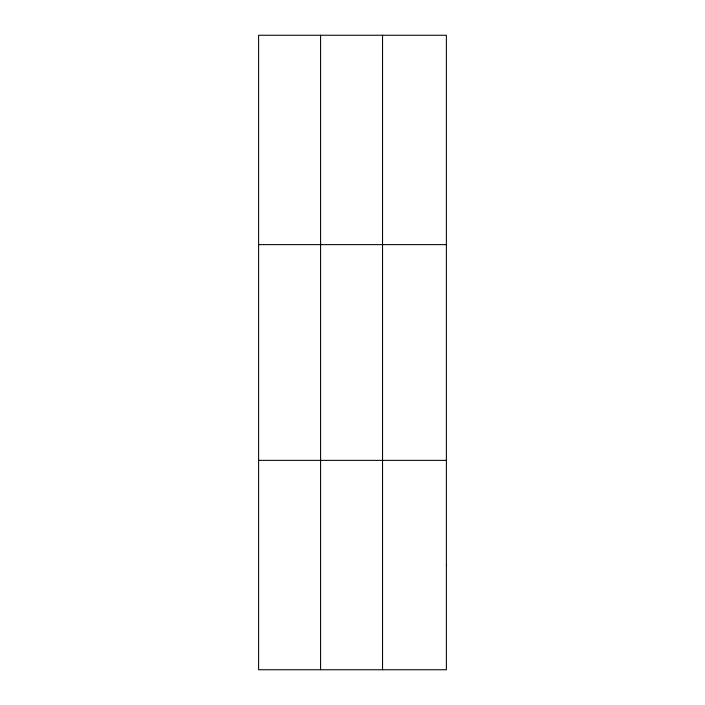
<?xml version="1.0" encoding="UTF-8"?>
<svg xmlns="http://www.w3.org/2000/svg" width="705" height="705" viewBox="0 0 705 705"><rect width="100%" height="100%" fill="white"/><g stroke="black" fill="none" stroke-linecap="round" stroke-linejoin="round"><path stroke-width="1.06" d="M320.581 669.75L320.581 35.25M382.542 669.75L382.542 35.25M258.612 244.635L446.388 244.635M258.612 460.365L446.388 460.365M446.388 565.058L446.388 669.75L258.612 669.75L258.612 35.25L446.388 35.25L446.388 565.058"/></g></svg>
